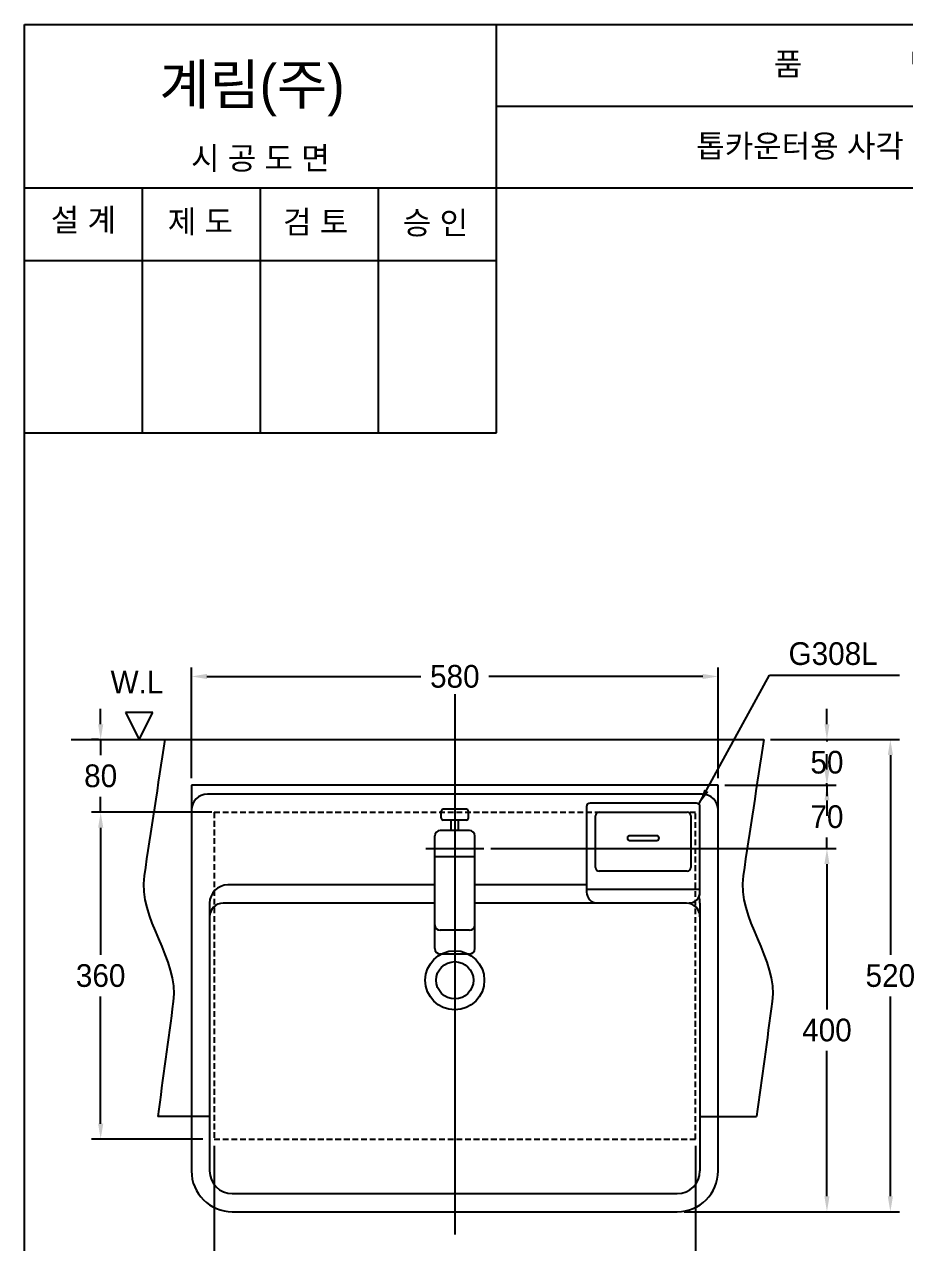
# Model space of a CAD drawing. Header units: millimetres. Extents: x 0 to 3800, y -67 to 2530.
# Drawn here: x 0 to 969, y 1188 to 2530 of the extents above; entities that cross this region are included whole.
import ezdxf
from ezdxf.enums import TextEntityAlignment as Align
from ezdxf.lldxf.tags import DXFTag

# ---------------------------------------------------------------- set-up
doc = ezdxf.new("R2010")
doc.units = ezdxf.units.MM
doc.linetypes.add('DASHED2', pattern=[9.525, 6.35, -3.175])
for name, color, linetype in [('TEXT', 7, 'Continuous'), ('내부선 및 부속', 4, 'Continuous'), ('도각라인', 7, 'Continuous'), ('외형선', 3, 'Continuous'), ('점선', 6, 'DASHED2'), ('중심선', 1, 'DASHED'), ('치수선', 7, 'Continuous')]:
    doc.layers.add(name, color=color, linetype=linetype)
doc.styles.add('____', font='')
doc.styles.add('타이틀', font='H2GTRM.TTF', dxfattribs={"height": 25})
doc.styles.get('____').set_extended_font_data('굴림')
tags = doc.linetypes.add('DASHDOT', pattern=[70, 31, -13, 13, -13]).pattern_tags.tags
tags[10:11] = [DXFTag(74, 4), DXFTag(75, 0), DXFTag(340, '0'), DXFTag(46, 0.0), DXFTag(50, 0.0), DXFTag(44, 0.0), DXFTag(45, 0.0)]
tags[8:9] = [DXFTag(74, 4), DXFTag(75, 0), DXFTag(340, '0'), DXFTag(46, 0.0), DXFTag(50, 0.0), DXFTag(44, 0.0), DXFTag(45, 0.0)]
tags[6:7] = [DXFTag(74, 4), DXFTag(75, 0), DXFTag(340, '0'), DXFTag(46, 0.0), DXFTag(50, 0.0), DXFTag(44, 0.0), DXFTag(45, 0.0)]
tags[4:5] = [DXFTag(74, 4), DXFTag(75, 0), DXFTag(340, '0'), DXFTag(46, 0.0), DXFTag(50, 0.0), DXFTag(44, 0.0), DXFTag(45, 0.0)]
tags = doc.linetypes.add('DASHED', pattern=[25.72, 12.86, -12.86]).pattern_tags.tags
tags[6:7] = [DXFTag(74, 4), DXFTag(75, 0), DXFTag(340, '0'), DXFTag(46, 0.0), DXFTag(50, 0.0), DXFTag(44, 0.0), DXFTag(45, 0.0)]
tags[4:5] = [DXFTag(74, 4), DXFTag(75, 0), DXFTag(340, '0'), DXFTag(46, 0.0), DXFTag(50, 0.0), DXFTag(44, 0.0), DXFTag(45, 0.0)]
doc.dimstyles.new('MSADIM', dxfattribs={"dimtxt": 33, "dimasz": 17, "dimexe": 10, "dimexo": 7.5, "dimgap": 10, "dimtad": 0, "dimtih": 1, "dimtoh": 1, "dimdec": 0, "dimzin": 1, "dimdsep": 46, "dimtxsty": '____', "dimcen": 11.25, "dimadec": 0, "dimazin": 0, "dimtfac": 1, "dimtdec": 0, "dimtix": 1, "dimtmove": 0, "dimatfit": 3, "dimfxl": 1, "dimtolj": 1, "dimtzin": 1, "dimarcsym": 0})

# ---------------------------------------------------------------- blocks, each defined once
blk = doc.blocks.new('*D1')
at = {"layer": '치수선', "color": 0, "linetype": 'Continuous', "lineweight": -2, "transparency": 16777216}
for p, q in [((184, 1699.6), (184, 1821.7)), ((201, 1811.7), (436.6, 1811.7)), ((747, 1811.7), (511.4, 1811.7)), ((764, 1699.6), (764, 1821.7))]:
    blk.add_line(p, q, dxfattribs=at)
at = {"layer": '치수선', "color": 0, "linetype": 'Continuous', "transparency": 16777216}
for points in [[(201, 1814.5), (201, 1808.9), (184, 1811.7)], [(747, 1814.5), (747, 1808.9), (764, 1811.7)]]:
    blk.add_solid(points, dxfattribs=at)
at = {"layer": '치수선', "color": 0, "linetype": 'Continuous', "transparency": 16777216, "insert": (474, 1811.7), "char_height": 25, "attachment_point": 5, "style": '____'}
blk.add_mtext('\\A1;580', dxfattribs=at)
blk = doc.blocks.new('*D2')
at = {"layer": '치수선', "color": 0, "linetype": 'Continuous', "lineweight": -2, "transparency": 16777216}
for p, q in [((84, 1759.1), (84, 1776.1)), ((81.5, 1742.1), (74, 1742.1)), ((84, 1742.1), (84, 1724.9)), ((84, 1662.1), (84, 1679.3)), ((206.5, 1662.1), (74, 1662.1)), ((84, 1645.1), (84, 1628.1))]:
    blk.add_line(p, q, dxfattribs=at)
at = {"layer": '치수선', "color": 0, "linetype": 'Continuous', "transparency": 16777216}
for points in [[(81.2, 1759.1), (86.9, 1759.1), (84, 1742.1)], [(81.2, 1645.1), (86.9, 1645.1), (84, 1662.1)]]:
    blk.add_solid(points, dxfattribs=at)
at = {"layer": '치수선', "color": 0, "linetype": 'Continuous', "transparency": 16777216, "insert": (84, 1702.1), "char_height": 25, "attachment_point": 5, "style": '____'}
blk.add_mtext('\\A1;80', dxfattribs=at)
blk = doc.blocks.new('*D3')
at = {"layer": '치수선', "color": 0, "linetype": 'Continuous', "lineweight": -2, "transparency": 16777216}
for p, q in [((201.5, 1662.1), (74, 1662.1)), ((84, 1645.1), (84, 1504.9)), ((84, 1319.1), (84, 1459.3)), ((196.5, 1302.1), (74, 1302.1))]:
    blk.add_line(p, q, dxfattribs=at)
at = {"layer": '치수선', "color": 0, "linetype": 'Continuous', "transparency": 16777216}
for points in [[(81.2, 1645.1), (86.9, 1645.1), (84, 1662.1)], [(81.2, 1319.1), (86.9, 1319.1), (84, 1302.1)]]:
    blk.add_solid(points, dxfattribs=at)
at = {"layer": '치수선', "color": 0, "linetype": 'Continuous', "transparency": 16777216, "insert": (84, 1482.1), "char_height": 25, "attachment_point": 5, "style": '____'}
blk.add_mtext('\\A1;360', dxfattribs=at)
blk = doc.blocks.new('*D4')
at = {"layer": '치수선', "color": 0, "linetype": 'Continuous', "lineweight": -2, "transparency": 16777216}
for p, q in [((209, 1294.6), (209, 1141.9)), ((739, 1294.6), (739, 1141.9)), ((226, 1151.9), (436.6, 1151.9)), ((722, 1151.9), (511.4, 1151.9))]:
    blk.add_line(p, q, dxfattribs=at)
at = {"layer": '치수선', "color": 0, "linetype": 'Continuous', "transparency": 16777216}
for points in [[(226, 1154.7), (226, 1149), (209, 1151.9)], [(722, 1154.7), (722, 1149), (739, 1151.9)]]:
    blk.add_solid(points, dxfattribs=at)
at = {"layer": '치수선', "color": 0, "linetype": 'Continuous', "transparency": 16777216, "insert": (474, 1151.9), "char_height": 25, "attachment_point": 5, "style": '____'}
blk.add_mtext('\\A1;530', dxfattribs=at)
blk = doc.blocks.new('*D5')
at = {"layer": '치수선', "color": 0, "linetype": 'Continuous', "lineweight": -2, "transparency": 16777216}
for p, q in [((883.8, 1759.1), (883.8, 1776.1)), ((821.7, 1742.1), (893.8, 1742.1)), ((883.8, 1742.1), (883.8, 1739.9)), ((771.5, 1692.1), (893.8, 1692.1)), ((883.8, 1692.1), (883.8, 1694.3)), ((883.8, 1675.1), (883.8, 1658.1))]:
    blk.add_line(p, q, dxfattribs=at)
at = {"layer": '치수선', "color": 0, "linetype": 'Continuous', "transparency": 16777216}
for points in [[(881, 1759.1), (886.6, 1759.1), (883.8, 1742.1)], [(881, 1675.1), (886.6, 1675.1), (883.8, 1692.1)]]:
    blk.add_solid(points, dxfattribs=at)
at = {"layer": '치수선', "color": 0, "linetype": 'Continuous', "transparency": 16777216, "insert": (883.8, 1717.1), "char_height": 25, "attachment_point": 5, "style": '____'}
blk.add_mtext('\\A1;50', dxfattribs=at)
blk = doc.blocks.new('*D6')
at = {"layer": '치수선', "color": 0, "linetype": 'Continuous', "lineweight": -2, "transparency": 16777216}
for p, q in [((883.8, 1709.1), (883.8, 1726.1)), ((771.5, 1692.1), (893.8, 1692.1)), ((883.8, 1692.1), (883.8, 1679.9)), ((883.8, 1622.1), (883.8, 1634.3)), ((513.5, 1622.1), (893.8, 1622.1)), ((883.8, 1605.1), (883.8, 1588.1))]:
    blk.add_line(p, q, dxfattribs=at)
at = {"layer": '치수선', "color": 0, "linetype": 'Continuous', "transparency": 16777216}
for points in [[(881, 1709.1), (886.6, 1709.1), (883.8, 1692.1)], [(881, 1605.1), (886.6, 1605.1), (883.8, 1622.1)]]:
    blk.add_solid(points, dxfattribs=at)
at = {"layer": '치수선', "color": 0, "linetype": 'Continuous', "transparency": 16777216, "insert": (883.8, 1657.1), "char_height": 25, "attachment_point": 5, "style": '____'}
blk.add_mtext('\\A1;70', dxfattribs=at)
blk = doc.blocks.new('*D7')
at = {"layer": '치수선', "color": 0, "linetype": 'Continuous', "lineweight": -2, "transparency": 16777216}
for p, q in [((513.5, 1622.1), (893.8, 1622.1)), ((883.8, 1605.1), (883.8, 1444.9)), ((883.8, 1239.1), (883.8, 1399.3)), ((726.5, 1222.1), (893.8, 1222.1))]:
    blk.add_line(p, q, dxfattribs=at)
at = {"layer": '치수선', "color": 0, "linetype": 'Continuous', "transparency": 16777216}
for points in [[(881, 1605.1), (886.6, 1605.1), (883.8, 1622.1)], [(881, 1239.1), (886.6, 1239.1), (883.8, 1222.1)]]:
    blk.add_solid(points, dxfattribs=at)
at = {"layer": '치수선', "color": 0, "linetype": 'Continuous', "transparency": 16777216, "insert": (883.8, 1422.1), "char_height": 25, "attachment_point": 5, "style": '____'}
blk.add_mtext('\\A1;400', dxfattribs=at)
blk = doc.blocks.new('*D8')
at = {"layer": '치수선', "color": 0, "linetype": 'Continuous', "lineweight": -2, "transparency": 16777216}
for p, q in [((821.7, 1742.1), (963.6, 1742.1)), ((953.6, 1725.1), (953.6, 1504.9)), ((953.6, 1239.1), (953.6, 1459.3)), ((726.5, 1222.1), (963.6, 1222.1))]:
    blk.add_line(p, q, dxfattribs=at)
at = {"layer": '치수선', "color": 0, "linetype": 'Continuous', "transparency": 16777216}
for points in [[(950.8, 1725.1), (956.5, 1725.1), (953.6, 1742.1)], [(950.8, 1239.1), (956.5, 1239.1), (953.6, 1222.1)]]:
    blk.add_solid(points, dxfattribs=at)
at = {"layer": '치수선', "color": 0, "linetype": 'Continuous', "transparency": 16777216, "insert": (953.6, 1482.1), "char_height": 25, "attachment_point": 5, "style": '____'}
blk.add_mtext('\\A1;520', dxfattribs=at)

msp = doc.modelspace()

# ---------------------------------------------------------------- linework, layer by layer
at = {"layer": '내부선 및 부속', "linetype": 'Continuous'}
for p, q in [((51.6, 1742.1), (814.2, 1742.1)), ((51.6, 1742.1), (814.2, 1742.1)), ((487, 1665.5), (461, 1665.5)), ((619, 1668.2), (619, 1574.2)), ((619, 1668.2), (619, 1574.2)), ((740, 1672.1), (623, 1672.2)), ((740, 1672.1), (623, 1672.2)), ((744, 1574.2), (744, 1668.1)), ((744, 1574.2), (744, 1668.1)), ((487, 1653.5), (461, 1653.5)), ((470, 1642.1), (470, 1653.5)), ((478, 1642.1), (478, 1653.5)), ((629, 1601.2), (629, 1658.2)), ((633, 1662.2), (730, 1662.2)), ((734, 1658.2), (734, 1601.2)), ((490, 1642.1), (458, 1642.1)), ((452, 1538.1), (452, 1636.1)), ((496, 1538.1), (496, 1636.1)), ((696.5, 1636.2), (666.5, 1636.2)), ((666.5, 1631.2), (696.5, 1631.2)), ((496, 1612.9), (452, 1612.9)), ((730, 1597.2), (633, 1597.2)), ((744, 1577.2), (619, 1577.2)), ((631, 1562.2), (732, 1562.1)), ((744, 1562.1), (744, 1547.1)), ((452, 1511.9), (452, 1538.1)), ((490, 1532.1), (458, 1532.1)), ((496, 1511.9), (496, 1538.1)), ((490, 1505.9), (458, 1505.9)), ((204, 1327.1), (146.9, 1327.1)), ((744, 1327.1), (806.4, 1327.1))]:
    msp.add_line(p, q, dxfattribs=at)
for radius in [32.5, 20.5]:
    msp.add_circle((474, 1477.1), radius, dxfattribs=at)
for centre, radius, start, end in [((461, 1663.5), 2, 90, 180), ((487, 1663.5), 2, 0, 90), ((623, 1668.2), 4, 90, 180), ((623, 1668.2), 4, 90, 180), ((740, 1668.1), 4, 0, 89.9574), ((740, 1668.1), 4, 0, 89.9574), ((461, 1655.5), 2, 180, 270), ((487, 1655.5), 2, 270, 0), ((633, 1658.2), 4, 90, 180), ((730, 1658.2), 4, 0, 90), ((458, 1636.1), 6, 90, 180), ((490, 1636.1), 6, 0, 90), ((696.5, 1633.7), 2.5, 270, 90), ((633, 1601.2), 4, 180, 270), ((730, 1601.2), 4, 270, 360), ((631, 1574.2), 12, 180, 270), ((631, 1574.2), 12, 180, 270), ((732, 1574.2), 12, 270, 360), ((732, 1574.1), 12, 270, 0), ((724, 1562.1), 20, 0, 20.0111), ((458, 1538.1), 6, 180, 270), ((490, 1538.1), 6, 270, 0), ((458, 1511.9), 6, 180, 270), ((490, 1511.9), 6, 270, 0)]:
    msp.add_arc(centre, radius, start, end, dxfattribs=at)
for points in [[(154.6, 1742.1), (147, 1692.1), (139.4, 1642), (131.8, 1592), (124.7, 1545.1), (170.3, 1500.5), (164, 1453.5), (158.3, 1411.4), (152.6, 1369.3), (146.9, 1327.1)], [(154.6, 1742.1), (147, 1692.1), (139.4, 1642), (131.8, 1592), (124.7, 1545.1), (170.3, 1500.5), (164, 1453.5), (158.3, 1411.4), (152.6, 1369.3), (146.9, 1327.1)], [(814.2, 1742.1), (806.6, 1692.1), (799, 1642), (791.4, 1592), (784.3, 1545.1), (829.9, 1500.5), (823.5, 1453.5), (817.8, 1411.4), (812.1, 1369.3), (806.4, 1327.1)]]:
    msp.add_open_spline(points, degree=3, knots=[0, 0, 0, 0, 0.3361337, 0.3361337, 0.3361337, 0.650627, 0.650627, 0.650627, 0.9329986, 0.9329986, 0.9329986, 0.9329986], dxfattribs=at)
for points in [[(459, 1655.5), (459, 1659.5), (459, 1663.5)], [(489, 1655.5), (489, 1659.5), (489, 1663.5)]]:
    msp.add_open_spline(points, degree=2, dxfattribs=at)
msp.add_rational_spline([(666.5, 1636.2), (666.3, 1636.2), (666.1, 1636.1), (665.8, 1636.1), (665.5, 1635.9), (665.2, 1635.8), (664.9, 1635.6), (664.7, 1635.4), (664.5, 1635.2), (664.3, 1634.9), (664.2, 1634.6), (664.1, 1634.3), (664, 1634), (664, 1633.7), (664, 1633.3), (664.1, 1633), (664.2, 1632.7), (664.3, 1632.4), (664.5, 1632.2), (664.7, 1631.9), (664.9, 1631.7), (665.2, 1631.5), (665.5, 1631.4), (665.8, 1631.2), (666.1, 1631.2), (666.3, 1631.2), (666.5, 1631.2)], [1, 0.99698343221, 1, 0.991677566893, 1, 0.991796359882, 1, 0.991828118447, 1, 0.991855489086, 1, 0.991867402099, 1, 0.991901961617, 1, 0.991862842344, 1, 0.991850113492, 1, 0.991822123058, 1, 0.991789639924, 1, 0.991665355857, 1, 0.996628033927, 1], degree=2, knots=[0, 0, 0, 0.049589, 0.049589, 0.131806, 0.131806, 0.213556, 0.213556, 0.295104, 0.295104, 0.37653, 0.37653, 0.457893, 0.457893, 0.539081, 0.539081, 0.620468, 0.620468, 0.70192, 0.70192, 0.783498, 0.783498, 0.865282, 0.865282, 0.947558, 0.947558, 1, 1, 1], dxfattribs=at)
at = {"layer": '도각라인'}
for p, q in [((0, 0), (0, 2530)), ((0, 2530), (1800, 2530)), ((520, 2080), (520, 2530)), ((520, 2440), (1800, 2440)), ((0, 2350), (1800, 2350)), ((130, 2080), (130, 2350)), ((260, 2080), (260, 2350)), ((390, 2080), (390, 2350)), ((0, 2270), (520, 2270)), ((0, 2080), (520, 2080))]:
    msp.add_line(p, q, dxfattribs=at)
at = {"layer": '외형선', "linetype": 'Continuous'}
for p, q in [((141.3, 1772.1), (111.3, 1772.1)), ((111.3, 1772.1), (126.3, 1742.1)), ((126.3, 1742.1), (141.3, 1772.1)), ((184, 1692.1), (184, 1267.1)), ((764, 1692.1), (184, 1692.1)), ((764, 1267.1), (764, 1692.1)), ((746.5, 1682.1), (201.5, 1682.1)), ((452, 1582.1), (224, 1582.1)), ((619, 1582.1), (496, 1582.1)), ((204, 1562.1), (204, 1267.1)), ((452, 1562.1), (219, 1562.1)), ((729, 1562.1), (496, 1562.1)), ((744, 1547.1), (744, 1267.1)), ((229, 1242.1), (719, 1242.1)), ((229, 1222.1), (719, 1222.1)), ((550, 1222.1), (719, 1222.1))]:
    msp.add_line(p, q, dxfattribs=at)
for centre, radius, start, end in [((201.5, 1664.6), 17.5, 90, 180), ((746.5, 1664.6), 17.5, 0, 90), ((224, 1562.1), 20, 90, 180), ((219, 1547.1), 15, 90, 180), ((729, 1547.1), 15, 0, 90), ((229, 1267.1), 45, 180, 270), ((229, 1267.1), 25, 180, 270), ((719, 1267.1), 45, 270, 0), ((719, 1267.1), 25, 270, 0)]:
    msp.add_arc(centre, radius, start, end, dxfattribs=at)
at = {"layer": '점선'}
for p, q in [((209, 1662.1), (209, 1302.1)), ((209, 1662.1), (739, 1662.1)), ((739, 1302.1), (739, 1662.1)), ((209, 1302.1), (739, 1302.1))]:
    msp.add_line(p, q, dxfattribs=at)
at = {"layer": '중심선', "linetype": 'DASHDOT'}
for p, q in [((474, 1792.1), (474, 1197.1)), ((442, 1622.1), (506, 1622.1)), ((442, 1622.1), (506, 1622.1))]:
    msp.add_line(p, q, dxfattribs=at)

# ---------------------------------------------------------------- texts
at = {"layer": 'TEXT', "style": '타이틀'}
for s, p in [('품             명', (915.7, 2486.4)), ('톱카운터용 사각 세면기', (905.8, 2396)), ('시 공 도 면', (259.9, 2382.7)), ('설 계', (65, 2314.6)), ('제 도', (193.8, 2312.9)), ('검 토', (320.8, 2312.3)), ('승 인', (452.7, 2311.4))]:
    msp.add_text(s, height=25, dxfattribs=at).set_placement(p, align=Align.MIDDLE_CENTER)
msp.add_text('계림(주)', height=44, dxfattribs=at).set_placement((148.7, 2441.8))
msp.add_text('W.L', height=25, dxfattribs=at).set_placement((124, 1805.5), align=Align.MIDDLE)
at = {"layer": 'TEXT', "linetype": 'Continuous', "insert": (841.5, 1849.4), "char_height": 25, "width": 380.447, "attachment_point": 1, "line_spacing_factor": 0.963855, "style": '타이틀'}
msp.add_mtext('\\A1;G308L', dxfattribs=at)

# ---------------------------------------------------------------- dimensions: what is measured, and where the dimension line sits
at = {"layer": '치수선', "linetype": 'Continuous'}
for base, p1, p2, picture, middle in [((764, 1811.7), (184, 1692.1), (764, 1692.1), '*D1', (474, 1811.7)), ((739, 1151.9), (209, 1302.1), (739, 1302.1), '*D4', (474, 1151.9))]:
    dim = msp.add_linear_dim(base=base, p1=p1, p2=p2, dimstyle='MSADIM', override={"dimtxt": 25}, dxfattribs=at)
    dim.commit()
    dim.dimension.update_dxf_attribs({"geometry": picture, "text_midpoint": middle, "dimtype": 160})
for base, p1, p2, picture, middle in [((84, 1742.1), (214, 1662.1), (89, 1742.1), '*D2', (84, 1702.1)), ((883.8, 1692.1), (506, 1622.1), (764, 1692.1), '*D6', (883.8, 1657.1)), ((84, 1662.1), (204, 1302.1), (209, 1662.1), '*D3', (84, 1482.1)), ((883.8, 1222.1), (506, 1622.1), (719, 1222.1), '*D7', (883.8, 1422.1))]:
    dim = msp.add_linear_dim(base=base, p1=p1, p2=p2, angle=90, dimstyle='MSADIM', override={"dimtxt": 25}, dxfattribs=at)
    dim.commit()
    dim.dimension.update_dxf_attribs({"geometry": picture, "text_midpoint": middle})
for base, p1, p2, picture, middle in [((883.8, 1742.1), (764, 1692.1), (814.2, 1742.1), '*D5', (883.8, 1717.1)), ((953.6, 1222.1), (814.2, 1742.1), (719, 1222.1), '*D8', (953.6, 1482.1))]:
    dim = msp.add_linear_dim(base=base, p1=p1, p2=p2, angle=90, dimstyle='MSADIM', override={"dimtxt": 25}, dxfattribs=at)
    dim.commit()
    dim.dimension.update_dxf_attribs({"geometry": picture, "text_midpoint": middle, "dimtype": 160})

# ---------------------------------------------------------------- leaders
msp.add_leader([(742.8, 1670.9), (820.6, 1813), (963.7, 1813)], dimstyle='MSADIM', override={"dimtxt": 25}, dxfattribs=at)

doc.saveas('drawing.dxf')
